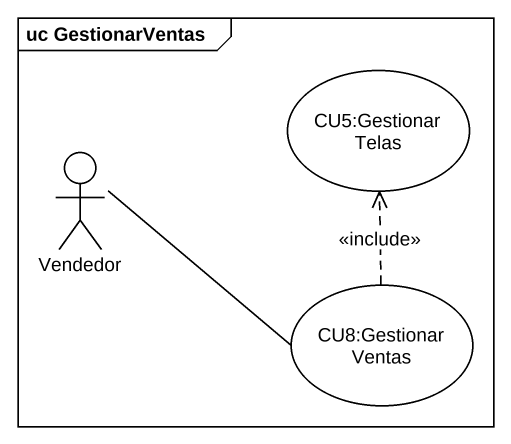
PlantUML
@startuml
mainframe uc GestionarVentas
usecase "CU5:Gestionar Telas" as CU5_Gestionar_Telas
actor Vendedor
usecase "CU8:Gestionar Ventas" as CU8_Gestionar_Ventas
Vendedor -right- CU8_Gestionar_Ventas
CU8_Gestionar_Ventas .up.> CU5_Gestionar_Telas : <<include>>
@enduml
